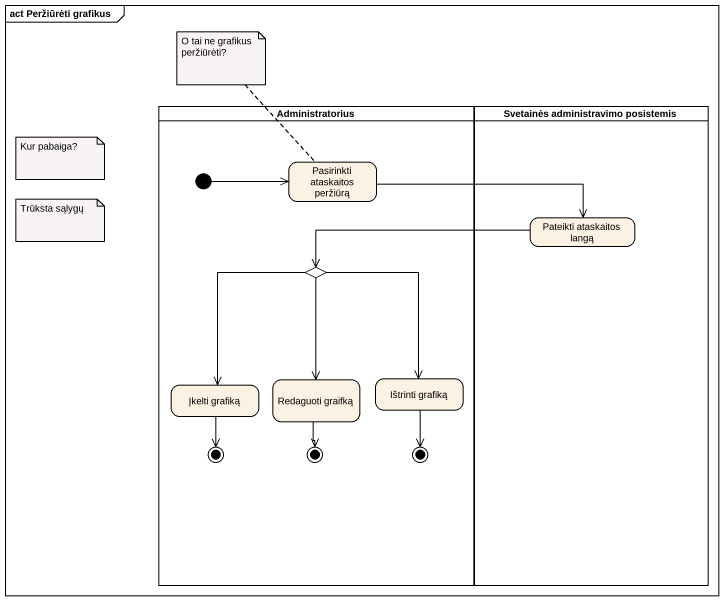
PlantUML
@startuml
mainframe act Peržiūrėti grafikus
hide empty description
state Administratorius <<partition>> {
  state "Pasirinkti ataskaitos peržiūrą" as Pasirinkti_ataskaitos
  state choice1 <<choice>>
  state "Įkelti grafiką" as Įkelti_grafiką
  state "Redaguoti graifką" as Redaguoti_graifką
  state "Ištrinti grafiką" as Ištrinti_grafiką
  state final1 <<end>>
  state final2 <<end>>
  state final3 <<end>>
  [*] -right-> Pasirinkti_ataskaitos
}
state "Svetainės administravimo posistemis" as Svetainės_administravimo <<partition>> {
  state "Pateikti ataskaitos langą" as Pateikti_ataskaitos_langą
}
Pasirinkti_ataskaitos -right-> Pateikti_ataskaitos_langą
Pateikti_ataskaitos_langą -left-> choice1
choice1 --> Įkelti_grafiką
choice1 --> Redaguoti_graifką
choice1 --> Ištrinti_grafiką
Įkelti_grafiką --> final1
Redaguoti_graifką --> final2
Ištrinti_grafiką --> final3
note top of Pasirinkti_ataskaitos : O tai ne grafikus peržiūrėti?
note as N2
  Kur pabaiga?
end note
note as N3
  Trūksta sąlygų
end note
@enduml
